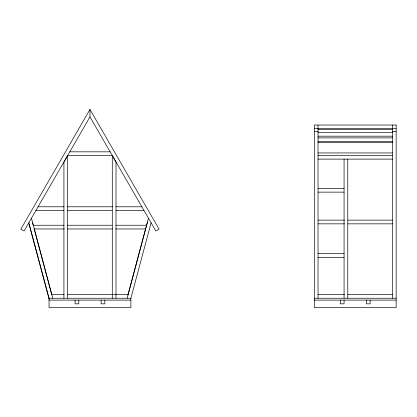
<?xml version="1.0" encoding="UTF-8"?>
<svg xmlns="http://www.w3.org/2000/svg" width="417" height="417" viewBox="0 0 417 417"><rect width="100%" height="100%" fill="white"/><g stroke="black" fill="none" stroke-linecap="round" stroke-linejoin="round"><path stroke-width="0.63" d="M127.164 298.254L148.473 218.227M127.936 294.897L147.514 221.828M28.82 222.787L49.039 298.254L49.039 307.553L130.886 307.553L130.886 298.254L151.105 222.787M116.004 298.254L116.004 162.093L112.282 155.546L67.643 155.546L63.921 162.093L63.921 298.254M89.963 109.447L20.85 229.152L24.071 231.013L89.963 116.885L89.963 109.447L159.075 229.152L155.854 231.013L89.963 116.885M314.303 128.624L396.15 128.624M318.025 129.588L392.428 129.588M314.303 131.47L318.025 131.47M392.428 131.47L396.15 131.47M318.025 132.465L392.428 132.465M318.025 136.187L392.428 136.187M318.025 137.912L392.428 137.912M318.025 141.509L392.428 141.509M318.025 142.468L392.428 142.468M69.79 151.83L110.135 151.83M318.025 152.956L392.428 152.956M318.025 155.395L392.428 155.395M318.025 159.117L392.428 159.117M318.025 188.421L344.067 188.421M318.025 192.138L344.067 192.138M38.056 206.79L64.01 206.79M67.252 206.79L112.673 206.79M115.916 206.79L141.869 206.79M35.909 210.512L63.921 210.512M67.168 210.512L112.105 210.512M116.004 210.512L144.016 210.512M318.025 220.129L344.551 220.129M347.788 220.129L392.428 220.129M318.025 223.846L344.551 223.846M347.788 223.846L392.428 223.846M33.318 225.248L63.921 225.248M67.173 225.248L112.1 225.248M116.004 225.248L146.607 225.248M34.314 228.969L64.254 228.969M67.507 228.969L112.418 228.969M115.671 228.969L145.611 228.969M318.025 253.609L344.067 253.609M318.025 257.331L344.067 257.331M51.771 294.532L64.067 294.532M67.304 294.532L128.155 294.532M318.025 294.532L344.551 294.532M347.788 294.532L392.428 294.532M49.039 298.254L130.886 298.254M314.303 298.254L396.15 298.254M49.039 300.115L130.886 300.115M314.303 300.115L396.15 300.115M31.452 218.227L52.761 298.254M32.542 222.787L33.183 225.185M34.173 228.891L51.797 294.663M28.945 223.752L49.164 299.218M392.428 125.032L392.428 298.254M370.108 300.115L370.108 303.837L366.387 303.837L366.387 300.115M347.788 159.117L347.788 298.254M344.067 159.117L344.067 298.254M344.067 300.115L344.067 303.837L340.345 303.837L340.345 300.115M318.025 125.032L318.025 298.254M112.282 155.546L112.282 298.296M104.844 300.115L104.844 303.837L101.123 303.837L101.123 300.115M78.803 300.115L78.803 303.837L75.081 303.837L75.081 300.115M67.643 155.546L67.643 298.254M396.15 125.032L314.303 125.032L314.303 307.553L396.15 307.553L396.15 125.032"/></g></svg>
